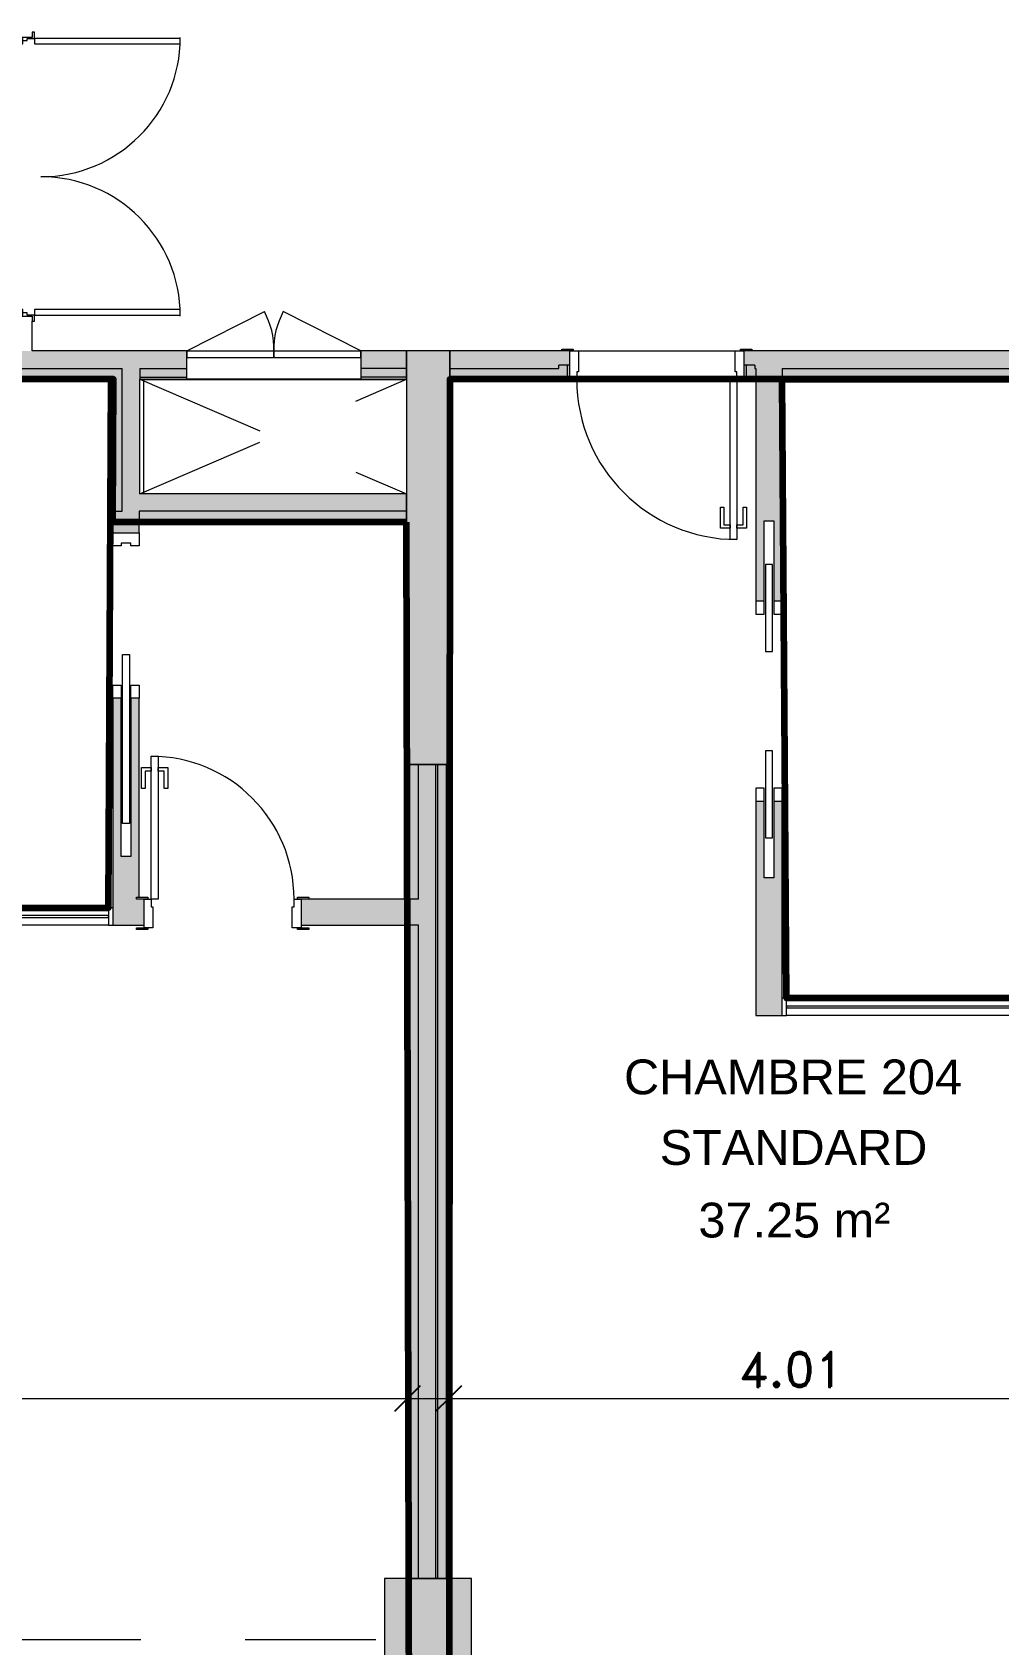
# Model space of a CAD drawing. Header units: metres. Extents: x -227.9 to -140, y 37.9 to 92.1.
# Drawn here: x -213.21 to -207.66, y 42.68 to 51.94 of the extents above; entities that cross this region are included whole.
import ezdxf

# ---------------------------------------------------------------- set-up
doc = ezdxf.new("R2010")
doc.units = ezdxf.units.M
doc.linetypes.add('JIS_02_0.7', pattern=[1.35, 0.75, -0.6])
for name, color, linetype, lineweight in [('A-ANNO-DIMS', 7, 'Continuous', 9), ('A-ANNO-DIMS-100', 7, 'Continuous', 9), ('A-AREA-IDEN', 7, 'Continuous', 9), ('A-DOOR', 7, 'Continuous', 5), ('A-FLOR', 7, 'Continuous', 5), ('A-GLAZ', 7, 'Continuous', 5), ('A-WALL', 7, 'Continuous', 5), ('A-WALL-PATT', 7, 'Continuous', 13), ('I-WALL', 7, 'Continuous', 5), ('S-COLS', 7, 'Continuous', 5)]:
    doc.layers.add(name, color=color, linetype=linetype, lineweight=lineweight)
doc.layers.add('A-DETL', color=94, linetype='Continuous', lineweight=5, true_color=0x00a600)
doc.layers.add('Chambre', color=40, linetype='Continuous')
doc.layers.add('SDB', color=230, linetype='Continuous')
doc.styles.add('Arial_1', font='arial.ttf', dxfattribs={"height": 0.2})
doc.styles.add('RomanD_B', font='', dxfattribs={"height": 0.2})
doc.styles.get('RomanD_B').set_extended_font_data('RomanD', bold=True)
doc.dimstyles.new('LAG-Romans_0_2', dxfattribs={"dimscale": 0.3048, "dimtxt": 0.200715, "dimasz": 0.492126, "dimexe": 0.787402, "dimexo": 0.0625, "dimgap": 0, "dimtad": 1, "dimrnd": 0.01, "dimzin": 0, "dimdsep": 46, "dimtxsty": 'RomanD_B', "dimblk1": 'OBLIQUE', "dimblk2": 'OBLIQUE', "dimsah": 1, "dimcen": 0.09, "dimdle": 0.656168, "dimazin": 0, "dimtfac": 1, "dimtdec": 4, "dimtix": 1, "dimtmove": 0, "dimatfit": 3, "dimfxl": 0.787402, "dimfxlon": 1, "dimtvp": 1, "dimtolj": 1, "dimtzin": 0, "dimarcsym": 2})

# ---------------------------------------------------------------- blocks, each defined once
blk = doc.blocks.new('LAG-C1030-PORTE-BAT 1 VANT-13PR_01 - LAG-C1030-PORTE-BAT 1 VANT-13PR_01_04F-90X210 CHAMBRE-15711705-MUC-LAG-PRO-PLA-ARC-TZN-N02-AG02Ec-Cote')
at = {"layer": 'A-DOOR', "color": 9, "true_color": 0xc0c0c0}
for p, q in [((-0.6497, 0.0815), (-0.6497, 0.0915)), ((-0.6497, 0.0915), (-0.5847, 0.0915)), ((-0.5847, 0.0815), (-0.6497, 0.0815)), ((-0.6047, 0.0815), (-0.5547, 0.0815)), ((-0.6047, -0.0815), (-0.6047, 0.0815)), ((-0.5847, 0.0915), (-0.5847, 0.0815)), ((-0.5547, 0.0815), (-0.5547, -0.0376)), ((0.3453, 0.0815), (0.3953, 0.0815)), ((0.3453, -0.0376), (0.3453, 0.0815)), ((0.3753, 0.0915), (0.4403, 0.0915)), ((0.3753, 0.0815), (0.3753, 0.0915)), ((0.4403, 0.0815), (0.3753, 0.0815)), ((0.3953, 0.0815), (0.3953, -0.0815)), ((0.4403, 0.0915), (0.4403, 0.0815)), ((-0.6497, -0.0915), (-0.6497, -0.0815)), ((-0.6497, -0.0815), (-0.5847, -0.0815)), ((-0.5847, -0.0915), (-0.6497, -0.0915)), ((-0.5647, -0.0815), (-0.6047, -0.0815)), ((-0.5847, -0.0815), (-0.5847, -0.0915)), ((-0.5647, -0.0376), (-0.5647, -0.0815)), ((-0.5547, -0.0376), (-0.5647, -0.0376)), ((0.3553, -0.0376), (0.3453, -0.0376)), ((0.3553, -0.0815), (0.3553, -0.0376)), ((0.3953, -0.0815), (0.3553, -0.0815)), ((0.3753, -0.0815), (0.4403, -0.0815)), ((0.3753, -0.0915), (0.3753, -0.0815)), ((0.4403, -0.0915), (0.3753, -0.0915)), ((0.4403, -0.0815), (0.4403, -0.0915))]:
    blk.add_line(p, q, dxfattribs=at)
at = {"layer": 'A-DOOR'}
for p, q in [((0.3153, -0.0815), (0.3553, -0.0815)), ((0.3153, -1.0015), (0.3153, -0.0815)), ((0.3553, -0.0815), (0.3553, -1.0015)), ((0.2603, -0.8165), (0.2803, -0.8165)), ((0.2603, -0.9365), (0.2603, -0.8165)), ((0.2803, -0.8165), (0.2803, -0.9165)), ((0.3903, -0.8165), (0.4103, -0.8165)), ((0.3903, -0.9165), (0.3903, -0.8165)), ((0.4103, -0.8165), (0.4103, -0.9365)), ((0.2803, -0.9165), (0.3153, -0.9165)), ((0.3153, -0.9165), (0.3153, -0.9365)), ((0.3553, -0.9165), (0.3903, -0.9165)), ((0.3553, -0.9365), (0.3553, -0.9165)), ((0.3153, -0.9365), (0.2603, -0.9365)), ((0.3553, -1.0015), (0.3153, -1.0015)), ((0.4103, -0.9365), (0.3553, -0.9365))]:
    blk.add_line(p, q, dxfattribs=at)
blk.add_arc((0.3553, -0.0815), 0.92, 180, 270, dxfattribs=at)
blk = doc.blocks.new('LAG-C1030-PORTE-INST-13PR_05_02F - LAG-C1030-PORTE-INST-13PR_05_02F-100x166-15159836-MUC-LAG-PRO-PLA-ARC-TZN-N02-AG02Ec-Cote')
at = {"layer": 'A-DOOR', "color": 9, "true_color": 0xc0c0c0}
for p, q in [((-0.5, -0.0815), (-0.0545, -0.3085)), ((0.5, -0.0815), (0.0545, -0.3085))]:
    blk.add_line(p, q, dxfattribs=at)
at = {"layer": 'A-DOOR', "color": 9, "lineweight": 9, "true_color": 0xc0c0c0}
for p, q in [((-0.498, -0.0415), (-0.001, -0.0415)), ((-0.498, -0.0815), (-0.498, -0.0415)), ((-0.001, -0.0815), (-0.498, -0.0815)), ((-0.001, -0.0415), (-0.001, -0.0815)), ((0.001, -0.0415), (0.498, -0.0415)), ((0.001, -0.0815), (0.001, -0.0415)), ((0.498, -0.0815), (0.001, -0.0815)), ((0.498, -0.0415), (0.498, -0.0815))]:
    blk.add_line(p, q, dxfattribs=at)
at = {"layer": 'A-DOOR', "color": 9, "true_color": 0xc0c0c0}
for centre, start, end in [((-0.4544, -0.0924), 331.62051, 1.37949), ((0.4544, -0.0924), 178.62051, 208.37949)]:
    blk.add_arc(centre, 0.4546, start, end, dxfattribs=at)
blk = doc.blocks.new('LAG-C1030-PORTE-VEV 2 VANT-13PR_03 - LAG-C1030-PORTE-VEV 2 VANT-13PR_03_01F -160X210-11490820-MUC-LAG-PRO-PLA-ARC-TZN-N02-AG02Ec-Cote')
at = {"layer": 'A-DOOR'}
for p, q in [((-1.5822, 0.439), (-1.6147, 0.439)), ((-1.6147, 0.439), (-1.6147, -0.3985)), ((-1.6147, 0.439), (-1.6147, -0.3985)), ((-1.5822, 0.439), (-1.6147, 0.439)), ((-1.5822, -0.3985), (-1.5822, 0.439)), ((-1.5822, -0.3985), (-1.5822, 0.439)), ((-0.0247, 0.439), (-0.0572, 0.439)), ((-0.0572, 0.439), (-0.0572, -0.3985)), ((-0.0572, 0.439), (-0.0572, -0.3985)), ((-0.0247, 0.439), (-0.0572, 0.439)), ((-0.0247, -0.3985), (-0.0247, 0.439)), ((-0.0247, -0.3985), (-0.0247, 0.439)), ((-1.6147, -0.3985), (-1.5822, -0.3985)), ((-1.6147, -0.3985), (-1.5822, -0.3985)), ((-0.0572, -0.3985), (-0.0247, -0.3985)), ((-0.0572, -0.3985), (-0.0247, -0.3985)), ((-1.5822, -0.466), (-1.6147, -0.466)), ((-1.6147, -0.466), (-1.6147, -1.336)), ((-1.6147, -1.336), (-1.6147, -0.466)), ((-1.5822, -1.336), (-1.5822, -0.466)), ((-1.5822, -0.466), (-1.5822, -1.336)), ((-0.0247, -0.466), (-0.0572, -0.466)), ((-0.0572, -0.466), (-0.0572, -1.336)), ((-0.0572, -1.336), (-0.0572, -0.466)), ((-0.0247, -1.336), (-0.0247, -0.466)), ((-0.0247, -0.466), (-0.0247, -1.336)), ((-1.6147, -1.336), (-1.5822, -1.336)), ((-0.0572, -1.336), (-0.0247, -1.336))]:
    blk.add_line(p, q, dxfattribs=at)
at = {"layer": 'A-DOOR', "color": 9, "true_color": 0xc0c0c0}
for p, q in [((-1.6497, -0.3985), (-1.6497, -0.411)), ((-1.6147, -0.3985), (-1.6497, -0.3985)), ((-1.6497, -0.411), (-1.6197, -0.411)), ((-1.6197, -0.411), (-1.6197, -0.4935)), ((-1.6147, -0.441), (-1.6147, -0.3985)), ((-1.6022, -0.441), (-1.6147, -0.441)), ((-1.6022, -0.4935), (-1.6022, -0.441)), ((-0.0372, -0.441), (-0.0372, -0.4935)), ((-0.0247, -0.441), (-0.0372, -0.441)), ((0.0103, -0.3985), (-0.0247, -0.3985)), ((-0.0247, -0.3985), (-0.0247, -0.441)), ((-0.0197, -0.4935), (-0.0197, -0.411)), ((-0.0197, -0.411), (0.0103, -0.411)), ((0.0103, -0.411), (0.0103, -0.3985)), ((-1.6197, -0.4935), (-1.6022, -0.4935)), ((-0.0372, -0.4935), (-0.0197, -0.4935))]:
    blk.add_line(p, q, dxfattribs=at)
at = {"layer": 'A-DOOR'}
for centre, start, end in [((-1.6197, -0.361), 360, 90), ((-0.0197, -0.361), 90, 180), ((-1.6197, -0.536), 270, 0), ((-0.0197, -0.536), 180, 270)]:
    blk.add_arc(centre, 0.8, start, end, dxfattribs=at)
blk = doc.blocks.new('LAG-C1030-PORTE-BAT 1 VANT-13PR_01 - LAG-C1030-PORTE-BAT 1 VANT-13PR_01_10F-80X210 CHAMBRE INT-15711733-MUC-LAG-PRO-PLA-ARC-TZN-N02-AG02Ec-Cote')
at = {"layer": 'A-DOOR', "color": 9, "true_color": 0xc0c0c0}
for p, q in [((-0.5997, 0.0901), (-0.5997, 0.1001)), ((-0.5997, 0.1001), (-0.5347, 0.1001)), ((-0.5347, 0.1001), (-0.5347, 0.0901)), ((0.3253, 0.1001), (0.3903, 0.1001)), ((0.3253, 0.0901), (0.3253, 0.1001)), ((0.3903, 0.1001), (0.3903, 0.0901)), ((-0.5347, 0.0901), (-0.5997, 0.0901)), ((-0.5547, 0.0901), (-0.5047, 0.0901)), ((-0.5547, -0.075), (-0.5547, 0.0901)), ((-0.5047, 0.0901), (-0.5047, -0.0311)), ((0.2953, 0.0901), (0.3453, 0.0901)), ((0.2953, -0.0311), (0.2953, 0.0901)), ((0.3903, 0.0901), (0.3253, 0.0901)), ((0.3453, 0.0901), (0.3453, -0.075)), ((-0.5997, -0.085), (-0.5997, -0.075)), ((-0.5997, -0.075), (-0.5347, -0.075)), ((-0.5347, -0.085), (-0.5997, -0.085)), ((-0.5147, -0.075), (-0.5547, -0.075)), ((-0.5347, -0.075), (-0.5347, -0.085)), ((-0.5147, -0.0311), (-0.5147, -0.075)), ((-0.5047, -0.0311), (-0.5147, -0.0311)), ((0.3053, -0.0311), (0.2953, -0.0311)), ((0.3053, -0.075), (0.3053, -0.0311)), ((0.3453, -0.075), (0.3053, -0.075)), ((0.3253, -0.075), (0.3903, -0.075)), ((0.3253, -0.085), (0.3253, -0.075)), ((0.3903, -0.085), (0.3253, -0.085)), ((0.3903, -0.075), (0.3903, -0.085))]:
    blk.add_line(p, q, dxfattribs=at)
at = {"layer": 'A-DOOR'}
for p, q in [((0.2653, -0.075), (0.3053, -0.075)), ((0.2653, -0.895), (0.2653, -0.075)), ((0.3053, -0.075), (0.3053, -0.895)), ((0.2103, -0.71), (0.2303, -0.71)), ((0.2103, -0.83), (0.2103, -0.71)), ((0.2303, -0.71), (0.2303, -0.81)), ((0.3403, -0.71), (0.3603, -0.71)), ((0.3403, -0.81), (0.3403, -0.71)), ((0.3603, -0.71), (0.3603, -0.83)), ((0.2653, -0.83), (0.2103, -0.83)), ((0.2303, -0.81), (0.2653, -0.81)), ((0.2653, -0.81), (0.2653, -0.83)), ((0.3053, -0.81), (0.3403, -0.81)), ((0.3053, -0.83), (0.3053, -0.81)), ((0.3603, -0.83), (0.3053, -0.83)), ((0.3053, -0.895), (0.2653, -0.895))]:
    blk.add_line(p, q, dxfattribs=at)
blk.add_arc((0.3053, -0.075), 0.82, 180, 270, dxfattribs=at)
blk = doc.blocks.new('LAG-C1030-PORTE-COULISSANTE-COUL-13PR_06 - LAG-C1030-PORTE-COULISSANTE-COUL-13PR_06_04 F-80x210-15716893-MUC-LAG-PRO-PLA-ARC-TZN-N02-AG02Ec-Cote')
at = {"layer": 'A-DOOR', "lineweight": 9}
for p, q in [((-1.1, 0.02), (-0.13, 0.02)), ((-1.1, -0.02), (-1.1, 0.02)), ((-0.13, 0.02), (-0.13, -0.02)), ((-0.13, -0.02), (-1.1, -0.02))]:
    blk.add_line(p, q, dxfattribs=at)
at = {"layer": 'A-DOOR', "color": 9, "true_color": 0xc0c0c0}
for p, q in [((-0.38, 0.075), (-0.305, 0.075)), ((-0.38, 0.0275), (-0.38, 0.075)), ((-0.305, 0.0275), (-0.38, 0.0275)), ((-0.305, 0.075), (-0.305, 0.0275)), ((0.495, 0.075), (0.57, 0.075)), ((0.495, 0.0275), (0.495, 0.075)), ((0.51, 0.0275), (0.495, 0.0275)), ((0.51, -0.0275), (0.51, 0.0275)), ((0.57, 0.075), (0.57, -0.075)), ((-0.38, -0.0275), (-0.305, -0.0275)), ((-0.38, -0.075), (-0.38, -0.0275)), ((-0.305, -0.075), (-0.38, -0.075)), ((-0.305, -0.0275), (-0.305, -0.075)), ((0.495, -0.075), (0.495, -0.0275)), ((0.495, -0.0275), (0.51, -0.0275)), ((0.57, -0.075), (0.495, -0.075))]:
    blk.add_line(p, q, dxfattribs=at)
blk = doc.blocks.new('LAG-C1030-PORTE-COUL DEUX BATTANTS-13PR_07 - LAG-C1030-PORTE-COUL DEUX BATTANTS-13PR_07_01F -100x210-15723468-MUC-LAG-PRO-PLA-ARC-TZN-N02-AG02Ec-Cote')
at = {"layer": 'A-DOOR'}
for p, q in [((-0.19, 0.02), (-0.69, 0.02)), ((-0.69, 0.02), (-0.69, -0.02)), ((-0.19, -0.02), (-0.19, 0.02)), ((0.38, 0.02), (0.38, -0.02)), ((0.88, 0.02), (0.38, 0.02)), ((0.88, -0.02), (0.88, 0.02)), ((-0.69, -0.02), (-0.19, -0.02)), ((0.38, -0.02), (0.88, -0.02))]:
    blk.add_line(p, q, dxfattribs=at)
at = {"layer": 'A-DOOR', "color": 9, "true_color": 0xc0c0c0}
for p, q in [((-0.405, 0.075), (-0.48, 0.075)), ((-0.48, 0.075), (-0.48, 0.0275)), ((-0.48, 0.0275), (-0.405, 0.0275)), ((-0.405, 0.0275), (-0.405, 0.075)), ((0.67, 0.075), (0.595, 0.075)), ((0.595, 0.075), (0.595, 0.0275)), ((0.595, 0.0275), (0.67, 0.0275)), ((0.67, 0.0275), (0.67, 0.075)), ((-0.405, -0.0275), (-0.48, -0.0275)), ((-0.48, -0.0275), (-0.48, -0.075)), ((-0.48, -0.075), (-0.405, -0.075)), ((-0.405, -0.075), (-0.405, -0.0275)), ((0.67, -0.0275), (0.595, -0.0275)), ((0.595, -0.0275), (0.595, -0.075)), ((0.595, -0.075), (0.67, -0.075)), ((0.67, -0.075), (0.67, -0.0275))]:
    blk.add_line(p, q, dxfattribs=at)
blk = doc.blocks.new('LAG-C1020-FENÊTRE-12FT-22-03 - LAG-C1020-FENÊTRE-12FT-22-03-01-13182800-MUC-LAG-PRO-PLA-ARC-TZN-N02-AG02Ec-Cote')
at = {"layer": 'A-GLAZ', "lineweight": 13}
for p, q in [((-2.975, 0.05), (-3, 0.05)), ((-2.975, -0.05), (-2.975, 0.05)), ((-1.275, 0.005), (-2.975, 0.005)), ((-2.975, 0.005), (-2.975, -0.005)), ((-1.25, 0.05), (-1.275, 0.05)), ((-1.275, 0.05), (-1.275, -0.05)), ((-1.275, -0.005), (-1.275, 0.005)), ((-3, -0.05), (-2.975, -0.05)), ((-2.975, -0.005), (-1.275, -0.005)), ((-1.275, -0.05), (-1.25, -0.05))]:
    blk.add_line(p, q, dxfattribs=at)
at = {"layer": 'A-GLAZ'}
for p, q in [((-2.975, 0.05), (-1.275, 0.05)), ((-1.275, -0.05), (-2.975, -0.05))]:
    blk.add_line(p, q, dxfattribs=at)
blk = doc.blocks.new('LAG-C1020-FENÊTRE-12FT-22-03 - LAG-C1020-FENÊTRE-12FT-22-03-01-13182799-MUC-LAG-PRO-PLA-ARC-TZN-N02-AG02Ec-Cote')
at = {"layer": 'A-GLAZ', "lineweight": 13}
for p, q in [((-2.725, 0.05), (-2.75, 0.05)), ((-2.725, -0.05), (-2.725, 0.05)), ((-1.275, 0.005), (-2.725, 0.005)), ((-2.725, 0.005), (-2.725, -0.005)), ((-1.25, 0.05), (-1.275, 0.05)), ((-1.275, 0.05), (-1.275, -0.05)), ((-1.275, -0.005), (-1.275, 0.005)), ((-2.75, -0.05), (-2.725, -0.05)), ((-2.725, -0.005), (-1.275, -0.005)), ((-1.275, -0.05), (-1.25, -0.05))]:
    blk.add_line(p, q, dxfattribs=at)
at = {"layer": 'A-GLAZ'}
for p, q in [((-2.725, 0.05), (-1.275, 0.05)), ((-1.275, -0.05), (-2.725, -0.05))]:
    blk.add_line(p, q, dxfattribs=at)
blk = doc.blocks.new('DIMBLOCK3-MUC-LAG-PRO-PLA-ARC-TZN-N02-AG02Ec-Cote')
at = {"layer": 'A-ANNO-DIMS-100', "transparency": 16777216}
for p, q in [((-210.8142, 44.3371), (-210.8142, 43.8571)), ((-210.8142, 44.0971), (-210.8142, 44.3371)), ((-206.8002, 44.3371), (-206.8002, 43.8571)), ((-206.8002, 44.0971), (-206.8002, 44.3371)), ((-211.0142, 44.0971), (-206.6002, 44.0971))]:
    blk.add_line(p, q, dxfattribs=at)
at = {"layer": 'A-ANNO-DIMS-100', "lineweight": 25, "transparency": 16777216}
for p, q in [((-210.8142, 44.0971), (-210.8892, 44.0221)), ((-210.8142, 44.0971), (-210.7392, 44.1721)), ((-206.8002, 44.0971), (-206.8752, 44.0221)), ((-206.8002, 44.0971), (-206.7252, 44.1721))]:
    blk.add_line(p, q, dxfattribs=at)
at = {"layer": 'A-ANNO-DIMS-100', "color": 0, "transparency": 16777216, "insert": (-209.1507, 44.3627), "char_height": 0.2, "width": 0.824475, "attachment_point": 1, "line_spacing_factor": 1.146391, "style": 'RomanD_B'}
blk.add_mtext('4.01', dxfattribs=at)
blk = doc.blocks.new('_Oblique')
at = {"color": 0, "linetype": 'ByBlock', "lineweight": -2}
blk.add_line((-0.5, -0.5), (0.5, 0.5), dxfattribs=at)
blk = doc.blocks.new('DIMBLOCK130-MUC-LAG-PRO-PLA-ARC-TZN-N02-AG02Ec-Cote')
at = {"layer": 'A-ANNO-DIMS-100', "transparency": 16777216}
for p, q in [((-218.5042, 44.3371), (-218.5042, 43.8571)), ((-218.5042, 44.0971), (-218.5042, 44.3371)), ((-211.0502, 44.3371), (-211.0502, 43.8571)), ((-211.0502, 44.0971), (-211.0502, 44.3371)), ((-218.7042, 44.0971), (-210.8502, 44.0971))]:
    blk.add_line(p, q, dxfattribs=at)
at = {"layer": 'A-ANNO-DIMS-100', "lineweight": 25, "transparency": 16777216}
for p, q in [((-218.5042, 44.0971), (-218.5792, 44.0221)), ((-218.5042, 44.0971), (-218.4292, 44.1721)), ((-211.0502, 44.0971), (-211.1252, 44.0221)), ((-211.0502, 44.0971), (-210.9752, 44.1721))]:
    blk.add_line(p, q, dxfattribs=at)
at = {"layer": 'A-ANNO-DIMS-100', "color": 0, "transparency": 16777216, "insert": (-215.1207, 44.3627), "char_height": 0.2, "width": 0.824475, "attachment_point": 1, "line_spacing_factor": 1.146391, "style": 'RomanD_B'}
blk.add_mtext('7.45', dxfattribs=at)

msp = doc.modelspace()

# ---------------------------------------------------------------- hatches: boundary and pattern name
at = {"layer": 'A-WALL-PATT', "lineweight": 5, "true_color": 0xaaaaaa}
for points in [[(-210.8072, 47.7374), (-210.8072, 50.1135), (-211.0572, 50.1135), (-211.0572, 47.7374)], [(-210.8872, 43.0635), (-210.8772, 43.0635), (-210.8772, 47.7374), (-210.8872, 47.7374), (-210.8872, 45.6389)]]:
    msp.add_hatch(color=253, dxfattribs=at).paths.add_polyline_path(points)
at = {"layer": 'I-WALL', "true_color": 0xaaaaaa}
h = msp.add_hatch(color=253, dxfattribs=at)
h.paths.add_polyline_path([(-212.6882, 50.0135), (-212.3181, 50.0135), (-212.3181, 50.1135), (-216.388, 50.1135), (-216.388, 50.032), (-216.325, 50.032), (-216.325, 50.0135), (-212.8538, 50.0135)])
h.paths.add_polyline_path([(-211.0572, 50.0135), (-211.0572, 50.1135), (-211.3181, 50.1135), (-211.3181, 50.0135)])
h.paths.add_polyline_path([(-217.451, 50.0135), (-217.451, 50.032), (-217.388, 50.032), (-217.388, 50.1135), (-218.3472, 50.1135), (-218.3472, 50.0135), (-217.4542, 50.0135)])
h = msp.add_hatch(color=253, dxfattribs=at)
h.paths.add_polyline_path([(-210.1817, 50.0135), (-210.1817, 50.032), (-210.1187, 50.032), (-210.1187, 50.1135), (-210.8072, 50.1135), (-210.8072, 50.0135), (-210.3869, 50.0135)])
h.paths.add_polyline_path([(-209.0557, 50.0135), (-207.182, 50.0135), (-207.182, 50.1135), (-209.1187, 50.1135), (-209.1187, 50.032), (-209.0557, 50.032)])
h.paths.add_polyline_path([(-206.132, 50.0135), (-204.3073, 50.0135), (-204.3073, 50.032), (-204.2443, 50.032), (-204.2443, 50.1135), (-206.182, 50.1135), (-206.182, 50.0135)])
h.paths.add_polyline_path([(-202.6822, 50.0135), (-202.6822, 50.1135), (-203.2443, 50.1135), (-203.2443, 50.032), (-203.1813, 50.032), (-203.1813, 50.0135)])
h = msp.add_hatch(color=253, dxfattribs=at)
h.paths.add_polyline_path([(-211.3181, 49.9635), (-211.0572, 49.9635), (-211.0572, 50.0135), (-211.3181, 50.0135)])
h.paths.add_polyline_path([(-212.8538, 49.9635), (-212.6882, 49.9635), (-212.6882, 50.0135), (-214.493, 50.0135), (-214.493, 49.9635), (-213.6761, 49.9635)])
h.paths.add_polyline_path([(-212.5882, 49.9635), (-212.3181, 49.9635), (-212.3181, 50.0135), (-212.5882, 50.0135)])
h.paths.add_polyline_path([(-214.593, 49.9635), (-214.593, 50.0135), (-216.234, 50.0135), (-216.234, 49.9635), (-215.3207, 49.9635)])
h.paths.add_polyline_path([(-216.375, 49.9635), (-216.334, 49.9635), (-216.334, 50.032), (-216.375, 50.032)])
h.paths.add_polyline_path([(-217.4542, 49.9635), (-217.401, 49.9635), (-217.401, 50.032), (-217.451, 50.032), (-217.451, 50.0135), (-217.4542, 50.0135)])
h.paths.add_polyline_path([(-217.5542, 49.9635), (-217.5542, 50.0135), (-218.3472, 50.0135), (-218.3472, 49.9635)])
h = msp.add_hatch(color=253, dxfattribs=at)
h.paths.add_polyline_path([(-211.0572, 49.9505), (-211.0572, 49.9635), (-211.3181, 49.9635), (-211.3181, 49.9505)])
h.paths.add_polyline_path([(-212.5882, 49.9505), (-212.3181, 49.9505), (-212.3181, 49.9635), (-212.5882, 49.9635)])
h.paths.add_polyline_path([(-212.7382, 49.9505), (-212.7382, 49.9635), (-214.493, 49.9635), (-214.493, 49.9505), (-212.7512, 49.9505)])
h.paths.add_polyline_path([(-215.3207, 49.9505), (-214.593, 49.9505), (-214.593, 49.9635), (-216.234, 49.9635), (-216.234, 49.9505)])
h.paths.add_polyline_path([(-216.334, 49.9505), (-216.334, 49.9635), (-216.375, 49.9635), (-216.375, 50.032), (-216.388, 50.032), (-216.388, 49.9505), (-216.343, 49.9505)])
h.paths.add_polyline_path([(-217.5542, 49.9505), (-217.5542, 49.9635), (-218.3472, 49.9635), (-218.3472, 49.9505)])
h.paths.add_polyline_path([(-217.388, 49.9505), (-217.388, 50.032), (-217.401, 50.032), (-217.401, 49.9635), (-217.4542, 49.9635), (-217.4542, 49.9505), (-217.433, 49.9505)])
h = msp.add_hatch(color=253, dxfattribs=at)
h.paths.add_polyline_path([(-209.0502, 49.9635), (-209.0502, 50.0135), (-209.0557, 50.0135), (-209.0557, 50.032), (-209.1057, 50.032), (-209.1057, 49.9635)])
h.paths.add_polyline_path([(-210.8072, 49.9635), (-210.1317, 49.9635), (-210.1317, 50.032), (-210.1817, 50.032), (-210.1817, 50.0135), (-210.8072, 50.0135)])
h.paths.add_polyline_path([(-208.9002, 49.9635), (-207.332, 49.9635), (-207.332, 50.0135), (-208.9002, 50.0135)])
h.paths.add_polyline_path([(-205.982, 49.9635), (-204.4642, 49.9635), (-204.4642, 50.0135), (-206.032, 50.0135), (-206.032, 49.9635)])
h.paths.add_polyline_path([(-207.232, 49.9635), (-207.182, 49.9635), (-207.182, 50.0135), (-207.232, 50.0135)])
h.paths.add_polyline_path([(-204.2573, 49.9635), (-204.2573, 50.032), (-204.3073, 50.032), (-204.3073, 50.0135), (-204.3142, 50.0135), (-204.3142, 49.9635)])
h.paths.add_polyline_path([(-206.182, 49.9635), (-206.132, 49.9635), (-206.132, 50.0135), (-206.182, 50.0135)])
h.paths.add_polyline_path([(-203.2313, 49.9635), (-202.6822, 49.9635), (-202.6822, 50.0135), (-203.1813, 50.0135), (-203.1813, 50.032), (-203.2313, 50.032)])
h = msp.add_hatch(color=253, dxfattribs=at)
h.paths.add_polyline_path([(-209.1187, 49.9505), (-209.0502, 49.9505), (-209.0502, 49.9635), (-209.1057, 49.9635), (-209.1057, 50.032), (-209.1187, 50.032), (-209.1187, 49.9944)])
h.paths.add_polyline_path([(-210.8072, 49.9505), (-210.1187, 49.9505), (-210.1187, 50.032), (-210.1317, 50.032), (-210.1317, 49.9635), (-210.8072, 49.9635)])
h.paths.add_polyline_path([(-208.7424, 49.9505), (-207.382, 49.9505), (-207.382, 49.9635), (-208.9002, 49.9635), (-208.9002, 49.9505)])
h.paths.add_polyline_path([(-202.6822, 49.9505), (-202.6822, 49.9635), (-203.2313, 49.9635), (-203.2313, 50.032), (-203.2443, 50.032), (-203.2443, 49.9505), (-203.1993, 49.9505)])
h.paths.add_polyline_path([(-207.232, 49.9505), (-207.182, 49.9505), (-207.182, 49.9635), (-207.232, 49.9635)])
h.paths.add_polyline_path([(-205.4532, 49.9505), (-204.4642, 49.9505), (-204.4642, 49.9635), (-205.982, 49.9635), (-205.982, 49.9505), (-205.969, 49.9505)])
h.paths.add_polyline_path([(-204.3142, 49.9505), (-204.2443, 49.9505), (-204.2443, 50.032), (-204.2573, 50.032), (-204.2573, 49.9635), (-204.3142, 49.9635)])
h.paths.add_polyline_path([(-206.182, 49.9505), (-206.132, 49.9505), (-206.132, 49.9635), (-206.182, 49.9635)])
for points in [[(-212.7421, 49.1302), (-212.7421, 49.1932), (-212.7382, 49.1932), (-212.7382, 49.9505), (-212.7512, 49.9505), (-212.7512, 49.1302)], [(-212.6882, 49.1932), (-212.6882, 49.9635), (-212.7382, 49.9635), (-212.7382, 49.1932)], [(-212.6882, 49.1932), (-212.5882, 49.1932), (-212.5882, 50.0135), (-212.6882, 50.0135), (-212.6882, 49.3896)], [(-211.0572, 49.1932), (-211.0572, 49.2932), (-212.5882, 49.2932), (-212.5882, 49.1932), (-212.0315, 49.1932)], [(-211.0572, 49.1432), (-211.0572, 49.1932), (-212.5921, 49.1932), (-212.5921, 49.1432), (-212.0315, 49.1432)], [(-211.0572, 49.1302), (-211.0572, 49.1432), (-212.5921, 49.1432), (-212.5921, 49.1302), (-212.0315, 49.1302)], [(-210.8872, 43.0635), (-210.8872, 47.7374), (-210.9872, 47.7374), (-210.9872, 43.0635)], [(-210.8272, 43.0635), (-210.8272, 47.7374), (-210.8772, 47.7374), (-210.8772, 43.0635)], [(-210.8142, 43.0635), (-210.8142, 47.7374), (-210.8272, 47.7374), (-210.8272, 43.0635)]]:
    msp.add_hatch(color=253, dxfattribs=at).paths.add_polyline_path(points)
h = msp.add_hatch(color=253, dxfattribs=at)
h.paths.add_polyline_path([(-208.9002, 46.2956), (-208.9002, 47.5271), (-208.9477, 47.5271), (-208.9477, 47.0871), (-209.0027, 47.0871), (-209.0027, 47.5271), (-209.0502, 47.5271), (-209.0502, 46.2956)])
h.paths.add_polyline_path([(-209.0502, 48.6771), (-209.0027, 48.6771), (-209.0027, 49.1371), (-208.9477, 49.1371), (-208.9477, 48.6771), (-208.9002, 48.6771), (-208.9002, 50.0135), (-209.0502, 50.0135), (-209.0502, 48.8538)])
h = msp.add_hatch(color=253, dxfattribs=at)
h.paths.add_polyline_path([(-212.7421, 46.8151), (-212.5921, 46.8154), (-212.5921, 46.9654), (-212.6071, 46.9654), (-212.6071, 46.9754), (-212.5921, 46.9754), (-212.5921, 48.1195), (-212.6396, 48.1195), (-212.6396, 47.2095), (-212.6946, 47.2095), (-212.6946, 48.1195), (-212.7421, 48.1195), (-212.7421, 46.9151)])
h.paths.add_polyline_path([(-212.7421, 49.0695), (-212.5921, 49.0695), (-212.5921, 49.1932), (-212.7421, 49.1932), (-212.7421, 49.1217)])
h = msp.add_hatch(color=253, dxfattribs=at)
h.paths.add_polyline_path([(-211.0372, 43.0635), (-211.0372, 46.8154), (-211.0502, 46.8154), (-211.0502, 43.0635)])
h.paths.add_polyline_path([(-211.0372, 46.9654), (-211.0372, 47.7374), (-211.0502, 47.7374), (-211.0502, 46.9654)])
h = msp.add_hatch(color=253, dxfattribs=at)
h.paths.add_polyline_path([(-210.9872, 43.0635), (-210.9872, 46.8154), (-211.0372, 46.8154), (-211.0372, 43.0635)])
h.paths.add_polyline_path([(-210.9872, 46.9654), (-210.9872, 47.7374), (-211.0372, 47.7374), (-211.0372, 46.9654)])
h = msp.add_hatch(color=253, dxfattribs=at)
h.paths.add_polyline_path([(-211.0372, 46.8154), (-210.9872, 46.8154), (-210.9872, 46.9654), (-211.6621, 46.9654), (-211.6621, 46.8154), (-211.0502, 46.8154)])
h.paths.add_polyline_path([(-212.5621, 46.8154), (-212.5621, 46.9654), (-212.5921, 46.9654), (-212.5921, 46.8154)])
at = {"layer": 'S-COLS', "true_color": 0x808080}
msp.add_hatch(color=8, dxfattribs=at).paths.add_polyline_path([(-211.1822, 42.5635), (-210.6822, 42.5635), (-210.6822, 43.0635), (-211.1822, 43.0635)])

# ---------------------------------------------------------------- linework, layer by layer
at = {"layer": 'A-DETL', "color": 7, "linetype": 'JIS_02_0.7'}
for p, q in [((-212.5882, 49.2932), (-211.0572, 49.9505)), ((-212.5882, 49.9505), (-211.0572, 49.2932))]:
    msp.add_line(p, q, dxfattribs=at)
at = {"layer": 'A-DETL', "color": 9, "linetype": 'JIS_02_0.7', "lineweight": 9, "true_color": 0xc0c0c0}
msp.add_line((-211.2325, 42.7096), (-218.3325, 42.7096), dxfattribs=at)
at = {"layer": 'A-FLOR'}
for p, q in [((-210.0687, 50.1135), (-209.1687, 50.1135)), ((-209.1987, 49.9505), (-210.0787, 49.9505))]:
    msp.add_line(p, q, dxfattribs=at)
at = {"layer": 'A-FLOR', "lineweight": 9}
for p, q in [((-212.5647, 49.9496), (-211.0572, 49.9496)), ((-212.5647, 49.2932), (-212.5647, 49.9496))]:
    msp.add_line(p, q, dxfattribs=at)
at = {"layer": 'A-WALL', "lineweight": 15}
for p, q in [((-211.0572, 50.1135), (-211.0572, 47.7374)), ((-210.8072, 50.1135), (-211.0572, 50.1135)), ((-210.8072, 47.7374), (-210.8072, 50.1135)), ((-211.0572, 47.7374), (-210.8072, 47.7374))]:
    msp.add_line(p, q, dxfattribs=at)
at = {"layer": 'A-WALL'}
for p, q in [((-210.1187, 50.032), (-210.1817, 50.032)), ((-210.1817, 50.0135), (-210.1817, 50.032)), ((-210.1317, 49.9635), (-210.1317, 50.032)), ((-209.0557, 50.032), (-209.1187, 50.032)), ((-209.1057, 50.032), (-209.1057, 49.9635)), ((-209.0557, 50.032), (-209.0557, 50.0135)), ((-214.493, 50.0135), (-212.6882, 50.0135)), ((-214.493, 49.9635), (-212.7382, 49.9635)), ((-212.7382, 49.1932), (-212.7382, 49.9635)), ((-212.6882, 49.1932), (-212.6882, 50.0135)), ((-212.5882, 50.0135), (-212.3181, 50.0135)), ((-212.5882, 50.0135), (-212.5882, 49.9505)), ((-212.5882, 49.9635), (-212.3181, 49.9635)), ((-211.0572, 50.0135), (-211.3181, 50.0135)), ((-211.0572, 49.9635), (-211.3181, 49.9635)), ((-210.8072, 50.0135), (-210.1817, 50.0135)), ((-210.8072, 49.9635), (-210.1317, 49.9635)), ((-209.1057, 49.9635), (-209.0502, 49.9635)), ((-209.0557, 50.0135), (-209.0502, 50.0135)), ((-209.0502, 50.0135), (-209.0502, 49.9505)), ((-208.9002, 50.0135), (-207.332, 50.0135)), ((-208.9002, 50.0135), (-208.9002, 49.9505)), ((-208.9002, 49.9635), (-207.382, 49.9635)), ((-212.7421, 49.1932), (-212.6882, 49.1932)), ((-212.7421, 49.1932), (-212.7421, 49.1302)), ((-211.0572, 49.1932), (-212.5921, 49.1932)), ((-212.5921, 49.1932), (-212.5921, 49.1302)), ((-211.0572, 49.1432), (-212.5921, 49.1432)), ((-211.0372, 46.9654), (-211.0372, 47.7374)), ((-210.9872, 46.9654), (-210.9872, 47.7374)), ((-210.8872, 43.0635), (-210.8872, 47.7374)), ((-210.8772, 43.0635), (-210.8772, 47.7374)), ((-210.8272, 43.0635), (-210.8272, 47.7374)), ((-210.9872, 46.9654), (-211.0502, 46.9654)), ((-210.9872, 46.8154), (-211.0502, 46.8154)), ((-211.0372, 43.0635), (-211.0372, 46.8154)), ((-210.9872, 43.0635), (-210.9872, 46.8154))]:
    msp.add_line(p, q, dxfattribs=at)
at = {"layer": 'Chambre', "lineweight": 140}
for points in [[(-211.0572, 49.1302), (-212.7421, 49.1302), (-212.7382, 49.9505), (-218.3472, 49.9505), (-218.3472, 49.4635), (-218.5042, 49.4635), (-218.5172, 40.4697), (-211.0372, 40.4697), (-211.0572, 49.1302)], [(-206.8002, 48.7386), (-207.395, 48.7386), (-207.395, 49.9505), (-210.8072, 49.9505), (-210.8142, 40.4697), (-206.8002, 40.4697), (-206.8002, 48.7386)]]:
    msp.add_lwpolyline(points, dxfattribs=at)
at = {"layer": 'I-WALL', "lineweight": 13}
for p, q in [((-213.2051, 50.1135), (-213.2051, 50.2841)), ((-212.3181, 50.1135), (-213.2051, 50.1135)), ((-212.3181, 49.9505), (-212.3181, 50.1135)), ((-211.0572, 50.1135), (-211.3181, 50.1135)), ((-211.3181, 50.1135), (-211.3181, 49.9505)), ((-211.0572, 49.9505), (-211.0572, 50.1135)), ((-210.1637, 50.1135), (-210.8072, 50.1135)), ((-210.8072, 50.1135), (-210.8072, 49.9505)), ((-207.182, 50.1135), (-209.0737, 50.1135)), ((-214.493, 49.9505), (-212.7512, 49.9505)), ((-212.7512, 49.9505), (-212.7512, 49.1302)), ((-212.5882, 49.9505), (-212.3181, 49.9505)), ((-212.5882, 49.2932), (-212.5882, 49.9505)), ((-211.3181, 49.9505), (-211.0572, 49.9505)), ((-210.8072, 49.9505), (-210.1637, 49.9505)), ((-209.0737, 49.9505), (-209.0502, 49.9505)), ((-209.0502, 49.9505), (-209.0502, 48.6771)), ((-208.9002, 49.9505), (-207.395, 49.9505)), ((-208.9002, 48.6771), (-208.9002, 49.9505)), ((-211.0572, 49.2932), (-212.5882, 49.2932)), ((-211.0572, 49.1302), (-211.0572, 49.2932)), ((-212.7512, 49.1302), (-212.7421, 49.1302)), ((-212.7421, 49.1302), (-212.7421, 49.0695)), ((-212.5921, 49.1302), (-211.0572, 49.1302)), ((-212.5921, 49.0695), (-212.5921, 49.1302)), ((-209.0027, 48.6771), (-209.0027, 49.1371)), ((-209.0027, 49.1371), (-208.9477, 49.1371)), ((-208.9477, 49.1371), (-208.9477, 48.6771)), ((-212.7421, 48.1195), (-212.7421, 46.9151)), ((-212.6946, 47.2095), (-212.6946, 48.1195)), ((-212.6396, 48.1195), (-212.6396, 47.2095)), ((-212.5921, 46.9754), (-212.5921, 48.1195)), ((-211.0502, 47.7374), (-211.0502, 46.9654)), ((-210.8142, 47.7374), (-211.0502, 47.7374)), ((-210.8142, 43.0635), (-210.8142, 47.7374)), ((-209.0502, 47.5271), (-209.0502, 46.2956)), ((-209.0027, 47.0871), (-209.0027, 47.5271)), ((-208.9477, 47.5271), (-208.9477, 47.0871)), ((-208.9002, 46.2956), (-208.9002, 47.5271)), ((-212.6396, 47.2095), (-212.6946, 47.2095)), ((-208.9477, 47.0871), (-209.0027, 47.0871)), ((-211.0502, 46.9654), (-211.6171, 46.9654)), ((-212.7421, 46.9151), (-212.743, 46.9151)), ((-212.743, 46.9151), (-212.743, 46.8151)), ((-212.743, 46.8151), (-212.5921, 46.8151)), ((-212.5921, 46.8151), (-212.5921, 46.8154)), ((-212.5921, 46.8154), (-212.5621, 46.8154)), ((-211.6621, 46.8154), (-211.0502, 46.8154)), ((-211.0502, 46.8154), (-211.0502, 43.0635)), ((-209.0502, 46.2956), (-208.9002, 46.2956)), ((-211.0502, 43.0635), (-210.8142, 43.0635))]:
    msp.add_line(p, q, dxfattribs=at)
at = {"layer": 'I-WALL'}
for p, q in [((-212.3181, 50.1135), (-212.3161, 50.1135)), ((-211.8191, 50.1135), (-211.8171, 50.1135)), ((-211.3201, 50.1135), (-211.3181, 50.1135)), ((-211.3181, 49.9505), (-212.3181, 49.9505))]:
    msp.add_line(p, q, dxfattribs=at)
at = {"layer": 'S-COLS', "lineweight": 9}
for p, q in [((-210.6822, 43.0635), (-211.1822, 43.0635)), ((-211.1822, 43.0635), (-211.1822, 42.5635)), ((-210.6822, 42.5635), (-210.6822, 43.0635))]:
    msp.add_line(p, q, dxfattribs=at)
at = {"layer": 'SDB', "lineweight": 140}
for points in [[(-216.234, 49.9505), (-216.234, 48.6646), (-215.6366, 48.6646), (-215.634, 46.9151), (-212.768, 46.9151), (-212.7512, 49.9505), (-216.234, 49.9505)], [(-207.382, 49.9644), (-207.382, 48.7525), (-206.8002, 48.7395), (-206.8002, 46.3964), (-208.8752, 46.3964), (-208.9002, 49.9514), (-207.395, 49.9514)]]:
    msp.add_lwpolyline(points, dxfattribs=at)

# ---------------------------------------------------------------- block references
at = {"layer": 'A-DOOR', "color": 9, "true_color": 0xc0c0c0}
for name, p, rotation in [('LAG-C1030-PORTE-VEV 2 VANT-13PR_03 - LAG-C1030-PORTE-VEV 2 VANT-13PR_03_01F -160X210-11490820-MUC-LAG-PRO-PLA-ARC-TZN-N02-AG02Ec-Cote', (-212.7941, 50.2944), 270), ('LAG-C1030-PORTE-INST-13PR_05_02F - LAG-C1030-PORTE-INST-13PR_05_02F-100x166-15159836-MUC-LAG-PRO-PLA-ARC-TZN-N02-AG02Ec-Cote', (-211.8181, 50.032), 180)]:
    msp.add_blockref(name, p, dxfattribs=dict(at, rotation=rotation))
at = {"layer": 'A-DOOR'}
msp.add_blockref('LAG-C1030-PORTE-BAT 1 VANT-13PR_01 - LAG-C1030-PORTE-BAT 1 VANT-13PR_01_04F-90X210 CHAMBRE-15711705-MUC-LAG-PRO-PLA-ARC-TZN-N02-AG02Ec-Cote', (-209.514, 50.032), dxfattribs=at)
for name, p, rotation in [('LAG-C1030-PORTE-COULISSANTE-COUL-13PR_06 - LAG-C1030-PORTE-COULISSANTE-COUL-13PR_06_04 F-80x210-15716893-MUC-LAG-PRO-PLA-ARC-TZN-N02-AG02Ec-Cote', (-212.6671, 48.4995), 90), ('LAG-C1030-PORTE-COUL DEUX BATTANTS-13PR_07 - LAG-C1030-PORTE-COUL DEUX BATTANTS-13PR_07_01F -100x210-15723468-MUC-LAG-PRO-PLA-ARC-TZN-N02-AG02Ec-Cote', (-208.9752, 48.1971), 270), ('LAG-C1030-PORTE-BAT 1 VANT-13PR_01 - LAG-C1030-PORTE-BAT 1 VANT-13PR_01_10F-80X210 CHAMBRE INT-15711733-MUC-LAG-PRO-PLA-ARC-TZN-N02-AG02Ec-Cote', (-212.2168, 46.8904), 180)]:
    msp.add_blockref(name, p, dxfattribs=dict(at, rotation=rotation))
at = {"layer": 'A-GLAZ', "rotation": 180}
for name, p in [('LAG-C1020-FENÊTRE-12FT-22-03 - LAG-C1020-FENÊTRE-12FT-22-03-01-13182800-MUC-LAG-PRO-PLA-ARC-TZN-N02-AG02Ec-Cote', (-215.743, 46.8651)), ('LAG-C1020-FENÊTRE-12FT-22-03 - LAG-C1020-FENÊTRE-12FT-22-03-01-13182799-MUC-LAG-PRO-PLA-ARC-TZN-N02-AG02Ec-Cote', (-210.1502, 46.3456))]:
    msp.add_blockref(name, p, dxfattribs=at)

# ---------------------------------------------------------------- texts
at = {"layer": 'A-AREA-IDEN', "color": 164, "true_color": 0x0029a5, "char_height": 0.2, "attachment_point": 1, "style": 'Arial_1'}
for s, insert, width in [('CHAMBRE 204', (-209.8074, 46.0436), 2.397046), ('STANDARD', (-209.6024, 45.6386), 1.899999), ('37.25 m²', (-209.3804, 45.2214), 1.362869)]:
    msp.add_mtext(s, dxfattribs=dict(at, insert=insert, width=width))

# ---------------------------------------------------------------- dimensions: what is measured, and where the dimension line sits
at = {"layer": 'A-ANNO-DIMS'}
for base, p1, p2, override, picture, middle in [((-211.0502, 44.0971), (-218.5042, 44.3371), (-211.0502, 44.3371), {"dimpost": '<>', "dimfxl": 7.454049}, 'DIMBLOCK130-MUC-LAG-PRO-PLA-ARC-TZN-N02-AG02Ec-Cote', (-214.7772, 44.1971)), ((-206.8002, 44.0971), (-210.8142, 44.3371), (-206.8002, 44.3371), {"dimpost": '<>', "dimfxl": 4.014}, 'DIMBLOCK3-MUC-LAG-PRO-PLA-ARC-TZN-N02-AG02Ec-Cote', (-208.8072, 44.1971))]:
    dim = msp.add_linear_dim(base=base, p1=p1, p2=p2, dimstyle='LAG-Romans_0_2', override=override, dxfattribs=at)
    dim.commit()
    dim.dimension.update_dxf_attribs({"geometry": picture, "text_midpoint": middle})

doc.saveas('drawing.dxf')
